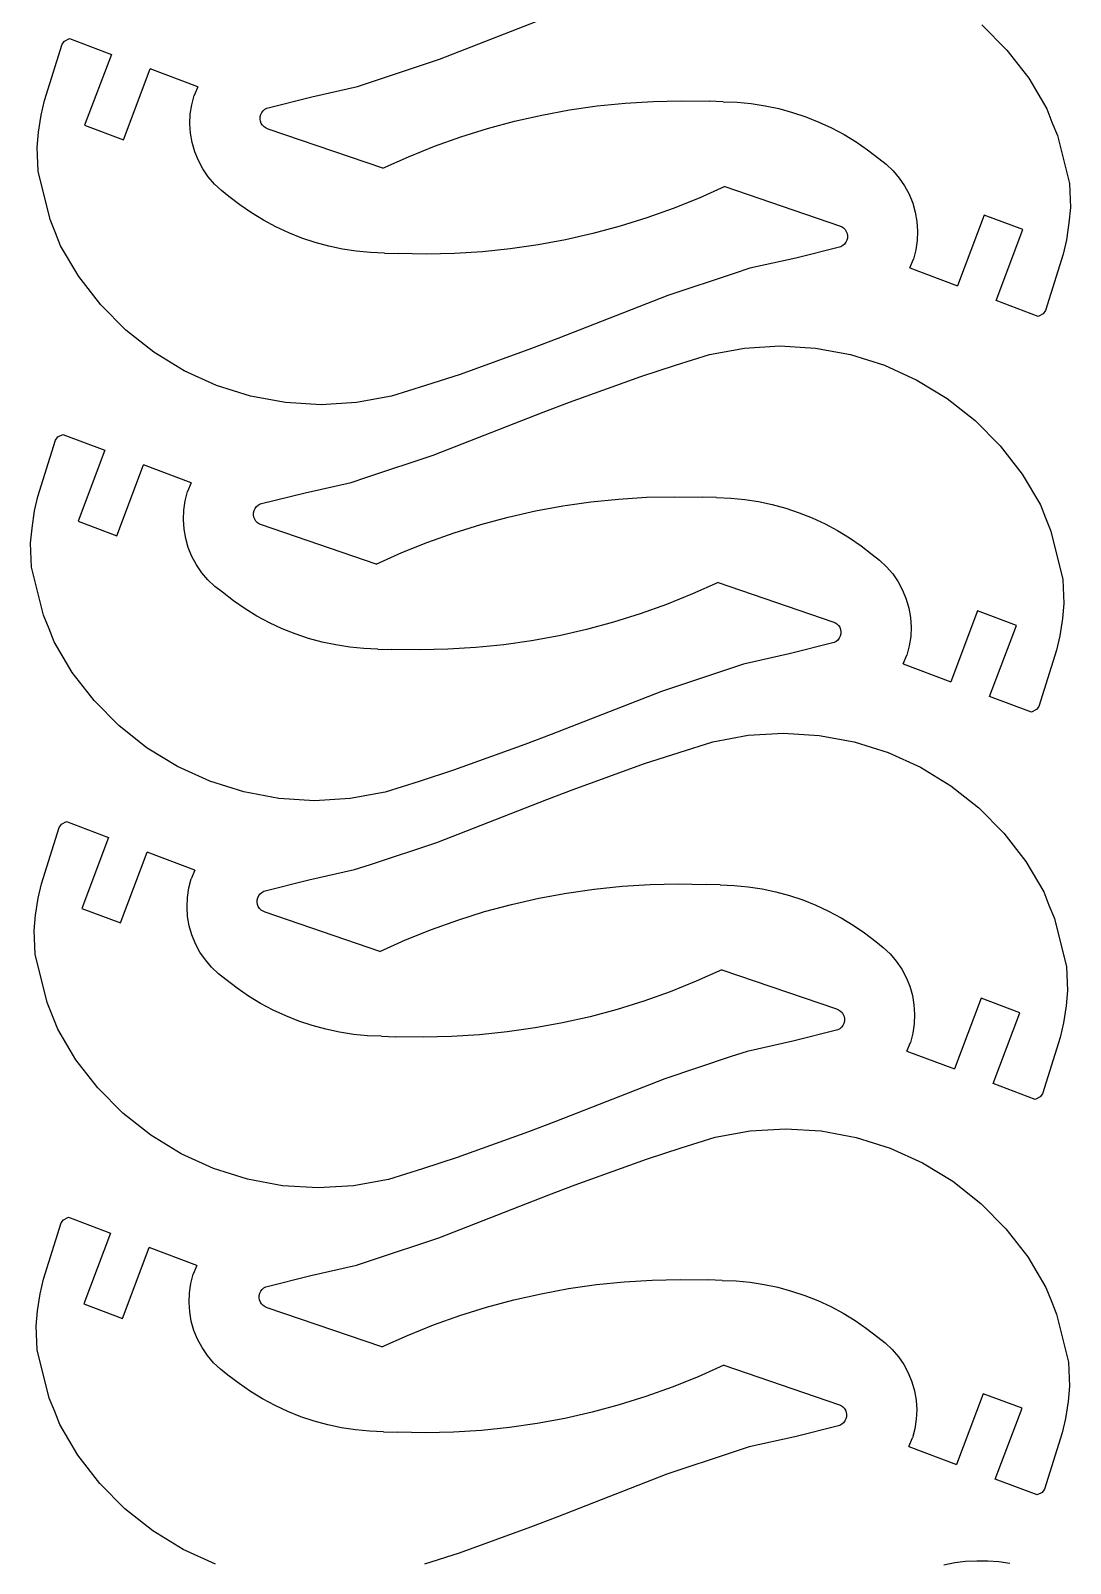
# Model space of a CAD drawing. Extents: x -3998 to 3998, y -3549 to 3549.
# Drawn here: x -1379 to -1002, y -112 to 444 of the extents above; entities that cross this region are included whole.
import ezdxf

# ---------------------------------------------------------------- set-up
doc = ezdxf.new("R2010")
doc.units = 0
doc.header["$MEASUREMENT"] = 0
doc.layers.get('0').update_dxf_attribs({"linetype": 'CONTINUOUS'})

msp = doc.modelspace()

# ---------------------------------------------------------------- linework, layer by layer
for p, q in [((-1231.18, 433.22), (-1191.2, 448.82)), ((-1034.56, 445.72), (-1025.48, 436.54)), ((-1368.07, 438.65), (-1367.24, 439.79)), ((-1367.24, 439.79), (-1365.44, 440.74)), ((-1365.44, 440.74), (-1350.21, 434.98)), ((-1374.5, 418.25), (-1368.07, 438.65)), ((-1350.21, 434.98), (-1359.91, 409.31)), ((-1025.48, 436.54), (-1017.57, 426.33)), ((-1345.88, 404.01), (-1336.18, 429.68)), ((-1318.92, 423.16), (-1336.18, 429.68)), ((-1255.21, 425.22), (-1231.18, 433.22)), ((-1318.92, 423.16), (-1320.23, 420.03)), ((-1277.55, 419.61), (-1260.94, 423.33)), ((-1260.94, 423.33), (-1255.21, 425.22)), ((-1017.57, 426.33), (-1010.96, 415.24)), ((-1375.67, 412.99), (-1374.5, 418.25)), ((-1321.09, 416.69), (-1320.23, 420.03)), ((-1293.86, 415.5), (-1277.55, 419.61)), ((-1174.01, 416.27), (-1163.9, 417.3)), ((-1163.9, 417.3), (-1153.75, 417.94)), ((-1153.75, 417.94), (-1143.59, 418.16)), ((-1143.59, 418.16), (-1133.43, 417.98)), ((-1128.35, 417.83), (-1133.43, 417.98)), ((-1128.35, 417.83), (-1123.26, 417.63)), ((-1123.26, 417.63), (-1118.18, 417.13)), ((-1118.18, 417.13), (-1113.15, 416.36)), ((-1376.61, 406.79), (-1375.67, 412.99)), ((-1321.72, 409.84), (-1321.59, 413.28)), ((-1321.59, 413.28), (-1321.09, 416.69)), ((-1296.3, 411.53), (-1296.27, 412.36)), ((-1296.16, 410.72), (-1296.3, 411.53)), ((-1296.27, 412.36), (-1296.07, 413.16)), ((-1296.07, 413.16), (-1295.71, 413.91)), ((-1295.71, 413.91), (-1295.21, 414.56)), ((-1295.21, 414.56), (-1294.58, 415.1)), ((-1294.58, 415.1), (-1293.86, 415.5)), ((-1203.99, 410.74), (-1194.07, 412.98)), ((-1194.07, 412.98), (-1184.08, 414.83)), ((-1184.08, 414.83), (-1174.01, 416.27)), ((-1113.15, 416.36), (-1108.16, 415.3)), ((-1108.16, 415.3), (-1103.24, 413.96)), ((-1103.24, 413.96), (-1098.4, 412.35)), ((-1098.4, 412.35), (-1093.66, 410.46)), ((-1010.96, 415.24), (-1009.13, 410.46)), ((-1377.11, 401.27), (-1376.61, 406.79)), ((-1359.91, 409.31), (-1345.88, 404.01)), ((-1321.49, 406.4), (-1321.72, 409.84)), ((-1320.89, 403), (-1321.49, 406.4)), ((-1295.86, 409.95), (-1296.16, 410.72)), ((-1295.4, 409.26), (-1295.86, 409.95)), ((-1294.82, 408.68), (-1295.4, 409.26)), ((-1294.12, 408.22), (-1294.82, 408.68)), ((-1293.35, 407.92), (-1294.12, 408.22)), ((-1251.79, 393.7), (-1293.35, 407.92)), ((-1223.51, 405.08), (-1213.81, 408.1)), ((-1213.81, 408.1), (-1203.99, 410.74)), ((-1093.66, 410.46), (-1089.04, 408.32)), ((-1089.04, 408.32), (-1084.54, 405.91)), ((-1084.54, 405.91), (-1080.19, 403.26)), ((-1009.13, 410.46), (-1007.17, 405.61)), ((-1376.75, 392.64), (-1377.11, 401.27)), ((-1319.94, 399.69), (-1320.89, 403)), ((-1242.52, 397.87), (-1233.09, 401.66)), ((-1233.09, 401.66), (-1223.51, 405.08)), ((-1080.19, 403.26), (-1075.99, 400.36)), ((-1075.99, 400.36), (-1071.97, 397.24)), ((-1007.17, 405.61), (-1002.82, 388.11)), ((-1318.64, 396.5), (-1319.94, 399.69)), ((-1317.01, 393.46), (-1318.64, 396.5)), ((-1251.79, 393.7), (-1242.52, 397.87)), ((-1071.97, 397.24), (-1069.23, 395.14)), ((-1069.23, 395.14), (-1066.73, 392.77)), ((-1372.4, 375.14), (-1376.75, 392.64)), ((-1315.07, 390.61), (-1317.01, 393.46)), ((-1312.84, 387.98), (-1315.07, 390.61)), ((-1066.73, 392.77), (-1064.5, 390.14)), ((-1064.5, 390.14), (-1062.56, 387.29)), ((-1310.34, 385.61), (-1312.84, 387.98)), ((-1307.6, 383.51), (-1310.34, 385.61)), ((-1303.58, 380.39), (-1307.6, 383.51)), ((-1127.78, 387.05), (-1137.05, 382.88)), ((-1127.78, 387.05), (-1086.22, 372.83)), ((-1062.56, 387.29), (-1060.93, 384.25)), ((-1060.93, 384.25), (-1059.63, 381.06)), ((-1002.82, 388.11), (-1002.46, 379.48)), ((-1299.38, 377.49), (-1303.58, 380.39)), ((-1146.48, 379.09), (-1156.06, 375.67)), ((-1137.05, 382.88), (-1146.48, 379.09)), ((-1059.63, 381.06), (-1058.68, 377.75)), ((-1002.46, 379.48), (-1002.96, 373.96)), ((-1370.44, 370.29), (-1372.4, 375.14)), ((-1295.03, 374.84), (-1299.38, 377.49)), ((-1290.53, 372.43), (-1295.03, 374.84)), ((-1285.91, 370.29), (-1290.53, 372.43)), ((-1165.76, 372.65), (-1175.58, 370.01)), ((-1156.06, 375.67), (-1165.76, 372.65)), ((-1086.22, 372.83), (-1085.45, 372.53)), ((-1085.45, 372.53), (-1084.76, 372.07)), ((-1058.68, 377.75), (-1058.08, 374.35)), ((-1058.08, 374.35), (-1057.85, 370.91)), ((-1033.69, 376.74), (-1043.39, 351.07)), ((-1019.66, 371.44), (-1033.69, 376.74)), ((-1002.96, 373.96), (-1003.9, 367.76)), ((-1368.61, 365.51), (-1370.44, 370.29)), ((-1281.17, 368.4), (-1285.91, 370.29)), ((-1276.33, 366.79), (-1281.17, 368.4)), ((-1271.41, 365.45), (-1276.33, 366.79)), ((-1185.5, 367.77), (-1195.49, 365.92)), ((-1175.58, 370.01), (-1185.5, 367.77)), ((-1084.76, 372.07), (-1084.17, 371.49)), ((-1083.86, 366.84), (-1084.36, 366.19)), ((-1084.17, 371.49), (-1083.72, 370.8)), ((-1083.5, 367.59), (-1083.86, 366.84)), ((-1083.72, 370.8), (-1083.41, 370.03)), ((-1083.3, 368.39), (-1083.5, 367.59)), ((-1083.41, 370.03), (-1083.27, 369.22)), ((-1083.27, 369.22), (-1083.3, 368.39)), ((-1057.99, 367.47), (-1058.48, 364.06)), ((-1057.85, 370.91), (-1057.99, 367.47)), ((-1029.36, 345.77), (-1019.66, 371.44)), ((-1003.9, 367.76), (-1005.07, 362.5)), ((-1362, 354.42), (-1368.61, 365.51)), ((-1266.43, 364.39), (-1271.41, 365.45)), ((-1261.39, 363.62), (-1266.43, 364.39)), ((-1256.31, 363.12), (-1261.39, 363.62)), ((-1251.22, 362.92), (-1256.31, 363.12)), ((-1251.22, 362.92), (-1246.14, 362.77)), ((-1235.98, 362.59), (-1246.14, 362.77)), ((-1225.82, 362.81), (-1235.98, 362.59)), ((-1215.67, 363.45), (-1225.82, 362.81)), ((-1205.56, 364.48), (-1215.67, 363.45)), ((-1195.49, 365.92), (-1205.56, 364.48)), ((-1085.71, 365.25), (-1102.03, 361.14)), ((-1084.99, 365.65), (-1085.71, 365.25)), ((-1084.36, 366.19), (-1084.99, 365.65)), ((-1058.48, 364.06), (-1059.34, 360.72)), ((-1005.07, 362.5), (-1011.5, 342.1)), ((-1118.64, 357.42), (-1124.37, 355.53)), ((-1102.03, 361.14), (-1118.64, 357.42)), ((-1060.65, 357.59), (-1059.34, 360.72)), ((-1060.65, 357.59), (-1043.39, 351.07)), ((-1354.09, 344.21), (-1362, 354.42)), ((-1124.37, 355.53), (-1148.4, 347.53)), ((-1148.4, 347.53), (-1188.37, 331.93)), ((-1014.13, 340.01), (-1029.36, 345.77)), ((-1345.01, 335.03), (-1354.09, 344.21)), ((-1012.33, 340.96), (-1014.13, 340.01)), ((-1011.5, 342.1), (-1012.33, 340.96)), ((-1334.88, 327.02), (-1345.01, 335.03)), ((-1197.92, 328.34), (-1223.77, 318.97)), ((-1188.37, 331.93), (-1197.92, 328.34)), ((-1133.35, 326.16), (-1120.65, 328.49)), ((-1120.65, 328.49), (-1107.76, 329.27)), ((-1107.76, 329.27), (-1094.87, 328.48)), ((-1094.87, 328.48), (-1082.18, 326.13)), ((-1323.85, 320.3), (-1334.88, 327.02)), ((-1158.18, 318.25), (-1145.68, 322.31)), ((-1145.68, 322.31), (-1133.35, 326.16)), ((-1082.18, 326.13), (-1069.86, 322.26)), ((-1312.09, 314.96), (-1323.85, 320.3)), ((-1223.77, 318.97), (-1236.27, 314.91)), ((-1184.03, 308.88), (-1158.18, 318.25)), ((-1069.86, 322.26), (-1058.1, 316.92)), ((-1058.1, 316.92), (-1047.07, 310.2)), ((-1299.77, 311.09), (-1312.09, 314.96)), ((-1236.27, 314.91), (-1248.6, 311.06)), ((-1287.08, 308.75), (-1299.77, 311.09)), ((-1274.19, 307.95), (-1287.08, 308.75)), ((-1261.3, 308.73), (-1274.19, 307.95)), ((-1248.6, 311.06), (-1261.3, 308.73)), ((-1193.58, 305.29), (-1184.03, 308.88)), ((-1047.07, 310.2), (-1036.94, 302.19)), ((-1233.55, 289.69), (-1193.58, 305.29)), ((-1036.94, 302.19), (-1027.86, 293.02)), ((-1376.88, 274.72), (-1370.45, 295.12)), ((-1370.45, 295.12), (-1369.62, 296.27)), ((-1369.62, 296.27), (-1367.82, 297.21)), ((-1367.82, 297.21), (-1352.59, 291.46)), ((-1352.59, 291.46), (-1362.29, 265.78)), ((-1257.58, 281.69), (-1233.55, 289.69)), ((-1027.86, 293.02), (-1019.95, 282.81)), ((-1348.26, 260.48), (-1338.56, 286.15)), ((-1321.3, 279.63), (-1338.56, 286.15)), ((-1321.3, 279.63), (-1322.61, 276.5)), ((-1279.92, 276.08), (-1263.31, 279.8)), ((-1263.31, 279.8), (-1257.58, 281.69)), ((-1019.95, 282.81), (-1013.34, 271.71)), ((-1378.05, 269.46), (-1376.88, 274.72)), ((-1323.97, 269.75), (-1323.47, 273.16)), ((-1323.47, 273.16), (-1322.61, 276.5)), ((-1296.24, 271.98), (-1279.92, 276.08)), ((-1186.46, 271.3), (-1176.39, 272.74)), ((-1176.39, 272.74), (-1166.28, 273.78)), ((-1166.28, 273.78), (-1156.13, 274.41)), ((-1156.13, 274.41), (-1145.97, 274.63)), ((-1145.97, 274.63), (-1135.81, 274.45)), ((-1130.73, 274.3), (-1135.81, 274.45)), ((-1130.73, 274.3), (-1125.64, 274.1)), ((-1125.64, 274.1), (-1120.56, 273.61)), ((-1120.56, 273.61), (-1115.52, 272.83)), ((-1115.52, 272.83), (-1110.54, 271.77)), ((-1378.99, 263.26), (-1378.05, 269.46)), ((-1324.1, 266.31), (-1323.97, 269.75)), ((-1298.68, 268.01), (-1298.65, 268.83)), ((-1298.54, 267.19), (-1298.68, 268.01)), ((-1298.65, 268.83), (-1298.45, 269.63)), ((-1298.23, 266.42), (-1298.54, 267.19)), ((-1298.45, 269.63), (-1298.09, 270.38)), ((-1298.09, 270.38), (-1297.59, 271.04)), ((-1297.59, 271.04), (-1296.96, 271.58)), ((-1296.96, 271.58), (-1296.24, 271.98)), ((-1216.19, 264.58), (-1206.37, 267.21)), ((-1206.37, 267.21), (-1196.45, 269.45)), ((-1196.45, 269.45), (-1186.46, 271.3)), ((-1110.54, 271.77), (-1105.62, 270.43)), ((-1105.62, 270.43), (-1100.78, 268.82)), ((-1100.78, 268.82), (-1096.04, 266.94)), ((-1096.04, 266.94), (-1091.42, 264.79)), ((-1013.34, 271.71), (-1011.51, 266.93)), ((-1011.51, 266.93), (-1009.55, 262.08)), ((-1379.49, 257.74), (-1378.99, 263.26)), ((-1362.29, 265.78), (-1348.26, 260.48)), ((-1323.87, 262.87), (-1324.1, 266.31)), ((-1323.27, 259.47), (-1323.87, 262.87)), ((-1297.78, 265.73), (-1298.23, 266.42)), ((-1297.19, 265.15), (-1297.78, 265.73)), ((-1296.5, 264.7), (-1297.19, 265.15)), ((-1295.73, 264.4), (-1296.5, 264.7)), ((-1254.17, 250.17), (-1295.73, 264.4)), ((-1235.47, 258.13), (-1225.89, 261.55)), ((-1225.89, 261.55), (-1216.19, 264.58)), ((-1091.42, 264.79), (-1086.92, 262.38)), ((-1086.92, 262.38), (-1082.57, 259.73)), ((-1009.55, 262.08), (-1005.2, 244.58)), ((-1379.13, 249.11), (-1379.49, 257.74)), ((-1322.32, 256.16), (-1323.27, 259.47)), ((-1321.02, 252.97), (-1322.32, 256.16)), ((-1244.9, 254.34), (-1235.47, 258.13)), ((-1082.57, 259.73), (-1078.37, 256.84)), ((-1078.37, 256.84), (-1074.35, 253.71)), ((-1319.39, 249.93), (-1321.02, 252.97)), ((-1254.17, 250.17), (-1244.9, 254.34)), ((-1074.35, 253.71), (-1071.61, 251.61)), ((-1071.61, 251.61), (-1069.11, 249.24)), ((-1374.78, 231.62), (-1379.13, 249.11)), ((-1317.45, 247.08), (-1319.39, 249.93)), ((-1315.22, 244.46), (-1317.45, 247.08)), ((-1069.11, 249.24), (-1066.88, 246.61)), ((-1066.88, 246.61), (-1064.94, 243.76)), ((-1005.2, 244.58), (-1004.84, 235.96)), ((-1312.72, 242.08), (-1315.22, 244.46)), ((-1309.98, 239.98), (-1312.72, 242.08)), ((-1305.96, 236.86), (-1309.98, 239.98)), ((-1139.43, 239.36), (-1148.86, 235.56)), ((-1130.16, 243.52), (-1139.43, 239.36)), ((-1130.16, 243.52), (-1088.6, 229.3)), ((-1064.94, 243.76), (-1063.31, 240.72)), ((-1063.31, 240.72), (-1062.01, 237.53)), ((-1301.76, 233.96), (-1305.96, 236.86)), ((-1297.41, 231.31), (-1301.76, 233.96)), ((-1148.86, 235.56), (-1158.44, 232.15)), ((-1062.01, 237.53), (-1061.06, 234.22)), ((-1061.06, 234.22), (-1060.46, 230.82)), ((-1004.84, 235.96), (-1005.34, 230.44)), ((-1372.82, 226.76), (-1374.78, 231.62)), ((-1292.91, 228.91), (-1297.41, 231.31)), ((-1288.29, 226.76), (-1292.91, 228.91)), ((-1168.14, 229.12), (-1177.96, 226.48)), ((-1158.44, 232.15), (-1168.14, 229.12)), ((-1088.6, 229.3), (-1087.83, 229)), ((-1087.83, 229), (-1087.14, 228.55)), ((-1087.14, 228.55), (-1086.55, 227.96)), ((-1086.55, 227.96), (-1086.09, 227.27)), ((-1060.46, 230.82), (-1060.23, 227.38)), ((-1036.07, 233.21), (-1045.77, 207.54)), ((-1022.04, 227.91), (-1036.07, 233.21)), ((-1031.74, 202.24), (-1022.04, 227.91)), ((-1005.34, 230.44), (-1006.28, 224.23)), ((-1370.99, 221.98), (-1372.82, 226.76)), ((-1283.55, 224.87), (-1288.29, 226.76)), ((-1278.71, 223.26), (-1283.55, 224.87)), ((-1273.79, 221.92), (-1278.71, 223.26)), ((-1197.87, 222.4), (-1207.94, 220.95)), ((-1187.88, 224.24), (-1197.87, 222.4)), ((-1177.96, 226.48), (-1187.88, 224.24)), ((-1086.74, 222.66), (-1087.37, 222.12)), ((-1086.24, 223.31), (-1086.74, 222.66)), ((-1085.88, 224.06), (-1086.24, 223.31)), ((-1086.09, 227.27), (-1085.79, 226.5)), ((-1085.68, 224.86), (-1085.88, 224.06)), ((-1085.79, 226.5), (-1085.65, 225.69)), ((-1085.65, 225.69), (-1085.68, 224.86)), ((-1060.36, 223.94), (-1060.86, 220.53)), ((-1060.23, 227.38), (-1060.36, 223.94)), ((-1006.28, 224.23), (-1007.45, 218.97)), ((-1364.38, 210.89), (-1370.99, 221.98)), ((-1268.81, 220.86), (-1273.79, 221.92)), ((-1263.77, 220.09), (-1268.81, 220.86)), ((-1258.69, 219.6), (-1263.77, 220.09)), ((-1253.6, 219.39), (-1258.69, 219.6)), ((-1253.6, 219.39), (-1248.52, 219.24)), ((-1238.36, 219.06), (-1248.52, 219.24)), ((-1228.2, 219.29), (-1238.36, 219.06)), ((-1218.05, 219.92), (-1228.2, 219.29)), ((-1207.94, 220.95), (-1218.05, 219.92)), ((-1104.4, 217.62), (-1121.02, 213.89)), ((-1088.09, 221.72), (-1104.4, 217.62)), ((-1087.37, 222.12), (-1088.09, 221.72)), ((-1063.03, 214.06), (-1061.72, 217.19)), ((-1060.86, 220.53), (-1061.72, 217.19)), ((-1007.45, 218.97), (-1013.88, 198.58)), ((-1126.75, 212), (-1150.78, 204)), ((-1121.02, 213.89), (-1126.75, 212)), ((-1063.03, 214.06), (-1045.77, 207.54)), ((-1356.47, 200.68), (-1364.38, 210.89)), ((-1347.39, 191.5), (-1356.47, 200.68)), ((-1150.78, 204), (-1190.75, 188.4)), ((-1016.51, 196.48), (-1031.74, 202.24)), ((-1014.71, 197.43), (-1016.51, 196.48)), ((-1013.88, 198.58), (-1014.71, 197.43)), ((-1337.26, 183.49), (-1347.39, 191.5)), ((-1326.23, 176.77), (-1337.26, 183.49)), ((-1200.3, 184.81), (-1226.15, 175.44)), ((-1190.75, 188.4), (-1200.3, 184.81)), ((-1144.37, 181.92), (-1132.05, 185.77)), ((-1132.05, 185.77), (-1119.35, 188.11)), ((-1119.35, 188.11), (-1106.46, 188.88)), ((-1106.46, 188.88), (-1093.57, 188.09)), ((-1093.57, 188.09), (-1080.87, 185.74)), ((-1080.87, 185.74), (-1068.55, 181.87)), ((-1182.73, 168.49), (-1156.87, 177.86)), ((-1156.87, 177.86), (-1144.37, 181.92)), ((-1068.55, 181.87), (-1056.79, 176.53)), ((-1314.47, 171.44), (-1326.23, 176.77)), ((-1226.15, 175.44), (-1238.65, 171.38)), ((-1056.79, 176.53), (-1045.77, 169.81)), ((-1302.15, 167.57), (-1314.47, 171.44)), ((-1289.46, 165.22), (-1302.15, 167.57)), ((-1250.98, 167.53), (-1263.68, 165.2)), ((-1238.65, 171.38), (-1250.98, 167.53)), ((-1192.27, 164.9), (-1182.73, 168.49)), ((-1045.77, 169.81), (-1035.64, 161.8)), ((-1276.57, 164.42), (-1289.46, 165.22)), ((-1263.68, 165.2), (-1276.57, 164.42)), ((-1232.25, 149.31), (-1192.27, 164.9)), ((-1035.64, 161.8), (-1026.55, 152.63)), ((-1369.14, 154.73), (-1368.32, 155.88)), ((-1368.32, 155.88), (-1366.51, 156.82)), ((-1366.51, 156.82), (-1351.28, 151.07)), ((-1375.58, 134.33), (-1369.14, 154.73)), ((-1351.28, 151.07), (-1360.98, 125.39)), ((-1026.55, 152.63), (-1018.64, 142.42)), ((-1346.95, 120.09), (-1337.25, 145.77)), ((-1319.99, 139.25), (-1337.25, 145.77)), ((-1256.28, 141.3), (-1232.25, 149.31)), ((-1319.99, 139.25), (-1321.3, 136.12)), ((-1278.62, 135.69), (-1262.01, 139.42)), ((-1262.01, 139.42), (-1256.28, 141.3)), ((-1018.64, 142.42), (-1012.03, 131.32)), ((-1376.74, 129.08), (-1375.58, 134.33)), ((-1322.16, 132.78), (-1321.3, 136.12)), ((-1294.93, 131.59), (-1278.62, 135.69)), ((-1175.09, 132.35), (-1164.97, 133.39)), ((-1164.97, 133.39), (-1154.83, 134.02)), ((-1154.83, 134.02), (-1144.66, 134.24)), ((-1144.66, 134.24), (-1134.5, 134.06)), ((-1129.43, 133.92), (-1134.5, 134.06)), ((-1129.43, 133.92), (-1124.33, 133.71)), ((-1124.33, 133.71), (-1119.26, 133.22)), ((-1377.69, 122.87), (-1376.74, 129.08)), ((-1322.79, 125.92), (-1322.66, 129.37)), ((-1322.66, 129.37), (-1322.16, 132.78)), ((-1297.37, 127.62), (-1297.34, 128.44)), ((-1297.34, 128.44), (-1297.14, 129.25)), ((-1297.14, 129.25), (-1296.79, 129.99)), ((-1296.79, 129.99), (-1296.28, 130.65)), ((-1296.28, 130.65), (-1295.66, 131.19)), ((-1295.66, 131.19), (-1294.93, 131.59)), ((-1205.06, 126.82), (-1195.15, 129.07)), ((-1195.15, 129.07), (-1185.15, 130.91)), ((-1185.15, 130.91), (-1175.09, 132.35)), ((-1119.26, 133.22), (-1114.22, 132.44)), ((-1114.22, 132.44), (-1109.23, 131.38)), ((-1109.23, 131.38), (-1104.31, 130.04)), ((-1104.31, 130.04), (-1099.48, 128.43)), ((-1099.48, 128.43), (-1094.74, 126.55)), ((-1012.03, 131.32), (-1010.21, 126.55)), ((-1378.19, 117.35), (-1377.69, 122.87)), ((-1360.98, 125.39), (-1346.95, 120.09)), ((-1322.56, 122.48), (-1322.79, 125.92)), ((-1321.96, 119.09), (-1322.56, 122.48)), ((-1297.23, 126.8), (-1297.37, 127.62)), ((-1296.93, 126.03), (-1297.23, 126.8)), ((-1296.47, 125.34), (-1296.93, 126.03)), ((-1295.89, 124.76), (-1296.47, 125.34)), ((-1295.19, 124.31), (-1295.89, 124.76)), ((-1294.42, 124.01), (-1295.19, 124.31)), ((-1252.86, 109.78), (-1294.42, 124.01)), ((-1224.59, 121.16), (-1214.88, 124.19)), ((-1214.88, 124.19), (-1205.06, 126.82)), ((-1094.74, 126.55), (-1090.11, 124.4)), ((-1090.11, 124.4), (-1085.62, 122)), ((-1010.21, 126.55), (-1008.24, 121.69)), ((-1377.82, 108.72), (-1378.19, 117.35)), ((-1321.01, 115.77), (-1321.96, 119.09)), ((-1243.59, 113.95), (-1234.16, 117.75)), ((-1234.16, 117.75), (-1224.59, 121.16)), ((-1085.62, 122), (-1081.26, 119.34)), ((-1081.26, 119.34), (-1077.07, 116.45)), ((-1008.24, 121.69), (-1003.9, 104.2)), ((-1319.71, 112.58), (-1321.01, 115.77)), ((-1318.09, 109.54), (-1319.71, 112.58)), ((-1252.86, 109.78), (-1243.59, 113.95)), ((-1077.07, 116.45), (-1073.04, 113.32)), ((-1073.04, 113.32), (-1070.3, 111.22)), ((-1070.3, 111.22), (-1067.81, 108.85)), ((-1373.47, 91.23), (-1377.82, 108.72)), ((-1316.14, 106.69), (-1318.09, 109.54)), ((-1313.91, 104.07), (-1316.14, 106.69)), ((-1067.81, 108.85), (-1065.57, 106.22)), ((-1065.57, 106.22), (-1063.63, 103.38)), ((-1311.41, 101.69), (-1313.91, 104.07)), ((-1308.68, 99.6), (-1311.41, 101.69)), ((-1128.85, 103.14), (-1138.13, 98.97)), ((-1128.85, 103.14), (-1087.29, 88.91)), ((-1063.63, 103.38), (-1062, 100.34)), ((-1062, 100.34), (-1060.7, 97.14)), ((-1003.9, 104.2), (-1003.53, 95.57)), ((-1304.65, 96.47), (-1308.68, 99.6)), ((-1300.45, 93.58), (-1304.65, 96.47)), ((-1147.56, 95.17), (-1157.13, 91.76)), ((-1138.13, 98.97), (-1147.56, 95.17)), ((-1060.7, 97.14), (-1059.75, 93.83)), ((-1003.53, 95.57), (-1004.03, 90.05)), ((-1371.51, 86.37), (-1373.47, 91.23)), ((-1296.1, 90.92), (-1300.45, 93.58)), ((-1291.6, 88.52), (-1296.1, 90.92)), ((-1157.13, 91.76), (-1166.84, 88.73)), ((-1087.29, 88.91), (-1086.52, 88.61)), ((-1059.75, 93.83), (-1059.16, 90.44)), ((-1059.16, 90.44), (-1058.92, 87)), ((-1034.76, 92.83), (-1044.47, 67.15)), ((-1020.73, 87.53), (-1034.76, 92.83)), ((-1004.03, 90.05), (-1004.97, 83.84)), ((-1369.68, 81.59), (-1371.51, 86.37)), ((-1286.98, 86.37), (-1291.6, 88.52)), ((-1282.24, 84.49), (-1286.98, 86.37)), ((-1277.41, 82.87), (-1282.24, 84.49)), ((-1186.57, 83.85), (-1196.57, 82.01)), ((-1176.65, 86.09), (-1186.57, 83.85)), ((-1166.84, 88.73), (-1176.65, 86.09)), ((-1086.52, 88.61), (-1085.83, 88.16)), ((-1085.83, 88.16), (-1085.24, 87.58)), ((-1085.24, 87.58), (-1084.79, 86.88)), ((-1084.57, 83.67), (-1084.93, 82.93)), ((-1084.79, 86.88), (-1084.48, 86.12)), ((-1084.37, 84.47), (-1084.57, 83.67)), ((-1084.48, 86.12), (-1084.34, 85.3)), ((-1084.34, 85.3), (-1084.37, 84.47)), ((-1059.06, 83.55), (-1059.56, 80.14)), ((-1058.92, 87), (-1059.06, 83.55)), ((-1030.43, 61.85), (-1020.73, 87.53)), ((-1004.97, 83.84), (-1006.14, 78.58)), ((-1363.07, 70.5), (-1369.68, 81.59)), ((-1272.49, 81.53), (-1277.41, 82.87)), ((-1267.5, 80.48), (-1272.49, 81.53)), ((-1262.46, 79.7), (-1267.5, 80.48)), ((-1257.39, 79.21), (-1262.46, 79.7)), ((-1252.29, 79), (-1257.39, 79.21)), ((-1252.29, 79), (-1247.22, 78.86)), ((-1237.05, 78.67), (-1247.22, 78.86)), ((-1226.89, 78.9), (-1237.05, 78.67)), ((-1216.74, 79.53), (-1226.89, 78.9)), ((-1206.63, 80.57), (-1216.74, 79.53)), ((-1196.57, 82.01), (-1206.63, 80.57)), ((-1086.78, 81.33), (-1103.1, 77.23)), ((-1086.06, 81.73), (-1086.78, 81.33)), ((-1085.43, 82.27), (-1086.06, 81.73)), ((-1084.93, 82.93), (-1085.43, 82.27)), ((-1059.56, 80.14), (-1060.41, 76.8)), ((-1006.14, 78.58), (-1012.58, 58.19)), ((-1119.71, 73.5), (-1125.44, 71.62)), ((-1103.1, 77.23), (-1119.71, 73.5)), ((-1061.72, 73.67), (-1060.41, 76.8)), ((-1061.72, 73.67), (-1044.47, 67.15)), ((-1355.17, 60.29), (-1363.07, 70.5)), ((-1125.44, 71.62), (-1149.47, 63.61)), ((-1149.47, 63.61), (-1189.45, 48.01)), ((-1015.21, 56.1), (-1030.43, 61.85)), ((-1346.08, 51.11), (-1355.17, 60.29)), ((-1013.4, 57.04), (-1015.21, 56.1)), ((-1012.58, 58.19), (-1013.4, 57.04)), ((-1335.95, 43.11), (-1346.08, 51.11)), ((-1189.45, 48.01), (-1198.99, 44.42)), ((-1131.31, 42.39), (-1118.61, 44.72)), ((-1118.61, 44.72), (-1105.72, 45.5)), ((-1105.72, 45.5), (-1092.83, 44.7)), ((-1092.83, 44.7), (-1080.13, 42.35)), ((-1324.93, 36.38), (-1335.95, 43.11)), ((-1198.99, 44.42), (-1224.85, 35.06)), ((-1143.63, 38.53), (-1131.31, 42.39)), ((-1080.13, 42.35), (-1067.81, 38.48)), ((-1313.17, 31.05), (-1324.93, 36.38)), ((-1224.85, 35.06), (-1237.35, 31)), ((-1181.99, 25.11), (-1156.13, 34.48)), ((-1156.13, 34.48), (-1143.63, 38.53)), ((-1067.81, 38.48), (-1056.05, 33.15)), ((-1300.85, 27.18), (-1313.17, 31.05)), ((-1237.35, 31), (-1249.67, 27.14)), ((-1056.05, 33.15), (-1045.03, 26.43)), ((-1288.15, 24.83), (-1300.85, 27.18)), ((-1275.26, 24.04), (-1288.15, 24.83)), ((-1262.37, 24.81), (-1275.26, 24.04)), ((-1249.67, 27.14), (-1262.37, 24.81)), ((-1191.53, 21.52), (-1181.99, 25.11)), ((-1045.03, 26.43), (-1034.9, 18.42)), ((-1231.51, 5.92), (-1191.53, 21.52)), ((-1034.9, 18.42), (-1025.81, 9.24)), ((-1374.84, -9.05), (-1368.4, 11.34)), ((-1368.4, 11.34), (-1367.58, 12.49)), ((-1367.58, 12.49), (-1365.77, 13.44)), ((-1365.77, 13.44), (-1350.54, 7.68)), ((-1350.54, 7.68), (-1360.25, -17.99)), ((-1255.54, -2.08), (-1231.51, 5.92)), ((-1025.81, 9.24), (-1017.91, -0.97)), ((-1346.21, -23.3), (-1336.51, 2.38)), ((-1319.25, -4.14), (-1336.51, 2.38)), ((-1319.25, -4.14), (-1320.57, -7.27)), ((-1277.88, -7.7), (-1261.27, -3.97)), ((-1261.27, -3.97), (-1255.54, -2.08)), ((-1017.91, -0.97), (-1011.3, -12.06)), ((-1376, -14.31), (-1374.84, -9.05)), ((-1321.92, -14.02), (-1321.42, -10.61)), ((-1321.42, -10.61), (-1320.57, -7.27)), ((-1294.19, -11.8), (-1277.88, -7.7)), ((-1184.41, -12.48), (-1174.35, -11.04)), ((-1174.35, -11.04), (-1164.23, -10)), ((-1164.23, -10), (-1154.09, -9.37)), ((-1154.09, -9.37), (-1143.92, -9.14)), ((-1143.92, -9.14), (-1133.76, -9.32)), ((-1128.69, -9.47), (-1133.76, -9.32)), ((-1128.69, -9.47), (-1123.59, -9.68)), ((-1123.59, -9.68), (-1118.52, -10.17)), ((-1118.52, -10.17), (-1113.48, -10.94)), ((-1113.48, -10.94), (-1108.49, -12)), ((-1376.95, -20.52), (-1376, -14.31)), ((-1322.05, -17.46), (-1321.92, -14.02)), ((-1296.63, -15.77), (-1296.6, -14.94)), ((-1296.49, -16.58), (-1296.63, -15.77)), ((-1296.6, -14.94), (-1296.41, -14.14)), ((-1296.19, -17.35), (-1296.49, -16.58)), ((-1296.41, -14.14), (-1296.05, -13.39)), ((-1296.05, -13.39), (-1295.54, -12.74)), ((-1295.54, -12.74), (-1294.92, -12.2)), ((-1294.92, -12.2), (-1294.19, -11.8)), ((-1214.14, -19.2), (-1204.32, -16.56)), ((-1204.32, -16.56), (-1194.41, -14.32)), ((-1194.41, -14.32), (-1184.41, -12.48)), ((-1108.49, -12), (-1103.57, -13.34)), ((-1103.57, -13.34), (-1098.74, -14.96)), ((-1098.74, -14.96), (-1094, -16.84)), ((-1011.3, -12.06), (-1009.47, -16.84)), ((-1377.45, -26.04), (-1376.95, -20.52)), ((-1360.25, -17.99), (-1346.21, -23.3)), ((-1321.82, -20.9), (-1322.05, -17.46)), ((-1321.23, -24.3), (-1321.82, -20.9)), ((-1295.73, -18.04), (-1296.19, -17.35)), ((-1295.15, -18.63), (-1295.73, -18.04)), ((-1294.46, -19.08), (-1295.15, -18.63)), ((-1293.68, -19.38), (-1294.46, -19.08)), ((-1252.12, -33.61), (-1293.68, -19.38)), ((-1223.85, -22.23), (-1214.14, -19.2)), ((-1094, -16.84), (-1089.37, -18.99)), ((-1089.37, -18.99), (-1084.88, -21.39)), ((-1084.88, -21.39), (-1080.53, -24.04)), ((-1009.47, -16.84), (-1007.5, -21.7)), ((-1007.5, -21.7), (-1003.16, -39.19)), ((-1377.08, -34.66), (-1377.45, -26.04)), ((-1320.27, -27.61), (-1321.23, -24.3)), ((-1318.98, -30.81), (-1320.27, -27.61)), ((-1242.85, -29.44), (-1233.42, -25.64)), ((-1233.42, -25.64), (-1223.85, -22.23)), ((-1080.53, -24.04), (-1076.33, -26.94)), ((-1076.33, -26.94), (-1072.3, -30.06)), ((-1317.35, -33.84), (-1318.98, -30.81)), ((-1252.12, -33.61), (-1242.85, -29.44)), ((-1072.3, -30.06), (-1069.56, -32.16)), ((-1069.56, -32.16), (-1067.07, -34.54)), ((-1372.74, -52.16), (-1377.08, -34.66)), ((-1315.41, -36.69), (-1317.35, -33.84)), ((-1313.17, -39.32), (-1315.41, -36.69)), ((-1067.07, -34.54), (-1064.83, -37.16)), ((-1064.83, -37.16), (-1062.89, -40.01)), ((-1310.67, -41.69), (-1313.17, -39.32)), ((-1307.94, -43.79), (-1310.67, -41.69)), ((-1303.91, -46.92), (-1307.94, -43.79)), ((-1137.39, -44.42), (-1146.82, -48.21)), ((-1128.11, -40.25), (-1137.39, -44.42)), ((-1128.11, -40.25), (-1086.55, -54.48)), ((-1062.89, -40.01), (-1061.26, -43.05)), ((-1061.26, -43.05), (-1059.97, -46.24)), ((-1003.16, -39.19), (-1002.79, -47.82)), ((-1299.71, -49.81), (-1303.91, -46.92)), ((-1295.36, -52.46), (-1299.71, -49.81)), ((-1146.82, -48.21), (-1156.39, -51.63)), ((-1059.97, -46.24), (-1059.01, -49.56)), ((-1059.01, -49.56), (-1058.42, -52.95)), ((-1002.79, -47.82), (-1003.29, -53.34)), ((-1370.77, -57.01), (-1372.74, -52.16)), ((-1290.86, -54.87), (-1295.36, -52.46)), ((-1286.24, -57.02), (-1290.86, -54.87)), ((-1166.1, -54.66), (-1175.92, -57.29)), ((-1156.39, -51.63), (-1166.1, -54.66)), ((-1086.55, -54.48), (-1085.78, -54.78)), ((-1085.78, -54.78), (-1085.09, -55.23)), ((-1085.09, -55.23), (-1084.5, -55.81)), ((-1058.42, -52.95), (-1058.19, -56.39)), ((-1034.03, -50.56), (-1043.73, -76.23)), ((-1019.99, -55.86), (-1034.03, -50.56)), ((-1003.29, -53.34), (-1004.24, -59.54)), ((-1368.94, -61.79), (-1370.77, -57.01)), ((-1281.5, -58.9), (-1286.24, -57.02)), ((-1276.67, -60.51), (-1281.5, -58.9)), ((-1271.75, -61.85), (-1276.67, -60.51)), ((-1185.83, -59.54), (-1195.83, -61.38)), ((-1175.92, -57.29), (-1185.83, -59.54)), ((-1084.69, -61.12), (-1085.32, -61.66)), ((-1084.19, -60.46), (-1084.69, -61.12)), ((-1084.5, -55.81), (-1084.05, -56.5)), ((-1083.83, -59.72), (-1084.19, -60.46)), ((-1084.05, -56.5), (-1083.75, -57.27)), ((-1083.64, -58.91), (-1083.83, -59.72)), ((-1083.75, -57.27), (-1083.61, -58.09)), ((-1083.61, -58.09), (-1083.64, -58.91)), ((-1058.32, -59.83), (-1058.82, -63.25)), ((-1058.19, -56.39), (-1058.32, -59.83)), ((-1029.7, -81.54), (-1019.99, -55.86)), ((-1004.24, -59.54), (-1005.4, -64.8)), ((-1362.33, -72.89), (-1368.94, -61.79)), ((-1266.76, -62.91), (-1271.75, -61.85)), ((-1261.72, -63.69), (-1266.76, -62.91)), ((-1256.65, -64.18), (-1261.72, -63.69)), ((-1251.55, -64.38), (-1256.65, -64.18)), ((-1251.55, -64.38), (-1246.48, -64.53)), ((-1236.31, -64.71), (-1246.48, -64.53)), ((-1226.15, -64.49), (-1236.31, -64.71)), ((-1216, -63.86), (-1226.15, -64.49)), ((-1205.89, -62.82), (-1216, -63.86)), ((-1195.83, -61.38), (-1205.89, -62.82)), ((-1102.36, -66.16), (-1118.97, -69.88)), ((-1086.05, -62.06), (-1102.36, -66.16)), ((-1085.32, -61.66), (-1086.05, -62.06)), ((-1060.98, -69.71), (-1059.67, -66.58)), ((-1058.82, -63.25), (-1059.67, -66.58)), ((-1005.4, -64.8), (-1011.84, -85.2)), ((-1124.7, -71.77), (-1148.73, -79.77)), ((-1118.97, -69.88), (-1124.7, -71.77)), ((-1060.98, -69.71), (-1043.73, -76.23)), ((-1354.43, -83.1), (-1362.33, -72.89)), ((-1345.34, -92.27), (-1354.43, -83.1)), ((-1148.73, -79.77), (-1188.71, -95.37)), ((-1014.47, -87.29), (-1029.7, -81.54)), ((-1012.66, -86.35), (-1014.47, -87.29)), ((-1011.84, -85.2), (-1012.66, -86.35)), ((-1335.21, -100.28), (-1345.34, -92.27)), ((-1198.25, -98.96), (-1224.11, -108.33)), ((-1188.71, -95.37), (-1198.25, -98.96)), ((-1324.19, -107), (-1335.21, -100.28)), ((-1312.43, -112.34), (-1324.19, -107)), ((-1224.11, -108.33), (-1236.61, -112.39)), ((-1044.41, -111.94), (-1048.35, -112.68)), ((-1040.43, -111.45), (-1044.41, -111.94)), ((-1036.42, -111.23), (-1040.43, -111.45)), ((-1032.41, -111.26), (-1036.42, -111.23)), ((-1028.41, -111.56), (-1032.41, -111.26)), ((-1024.44, -112.12), (-1028.41, -111.56))]:
    msp.add_line(p, q)

doc.saveas('drawing.dxf')
